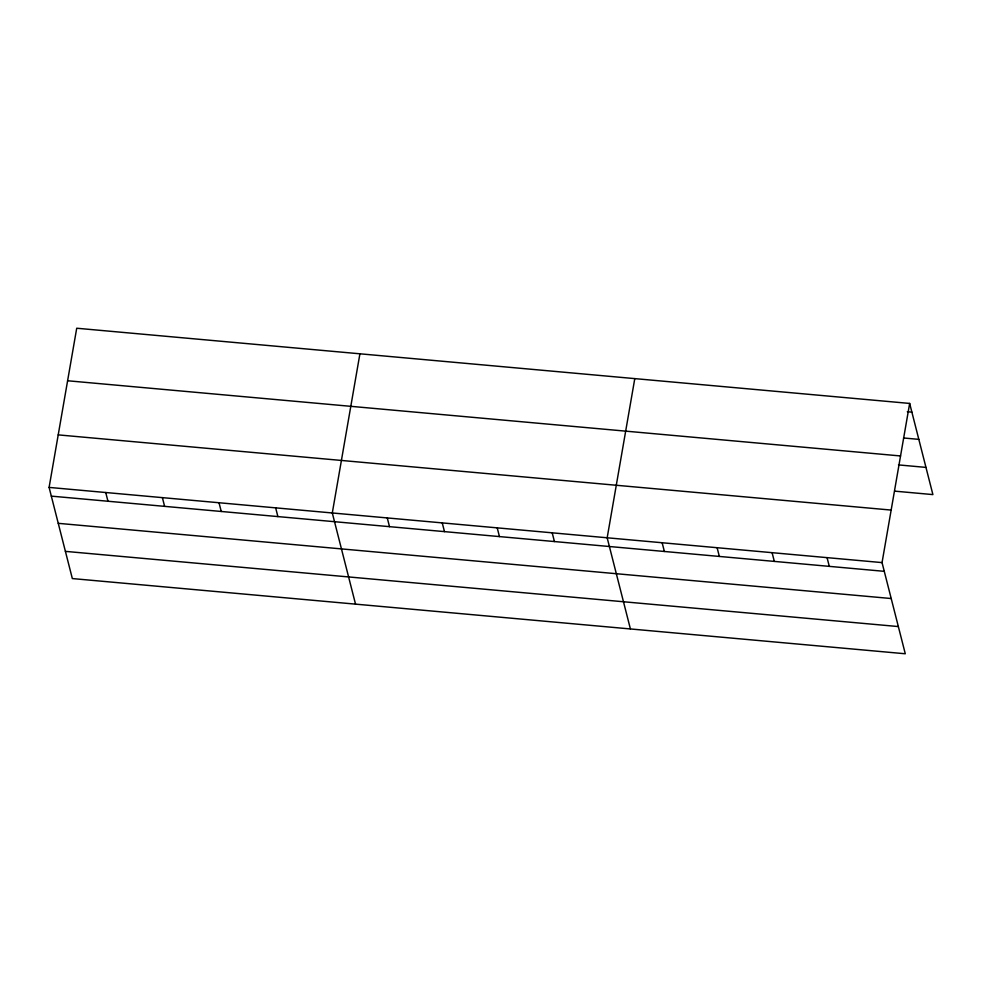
<?xml version="1.0" encoding="UTF-8"?>
<svg xmlns="http://www.w3.org/2000/svg" width="982" height="982" viewBox="0 0 982 982"><rect width="100%" height="100%" fill="white"/><g stroke="black" fill="none" stroke-linecap="round" stroke-linejoin="round"><path stroke-width="1.47" d="M909.663 403.43L882.045 562.6L905.281 653.767L72.337 578.57L49.1 487.403L76.719 328.233L909.663 403.43L932.9 494.597L894.725 491.147M359.915 353.802L332.297 512.972L355.533 604.139M634.789 378.61L607.171 537.792L630.407 628.946M907.307 411.74L911.885 412.158M903.55 437.984L918.821 439.359M67.598 380.758L900.543 455.955M898.481 464.903L925.965 467.395M58.208 434.879L891.153 510.075M49.1 487.403L882.045 562.6M51.322 496.131L884.266 571.328M58.257 523.332L891.202 598.529M65.401 551.368L898.346 626.565M827.065 557.641L829.299 566.369M772.097 552.682L774.319 561.397M717.118 547.711L719.34 556.438M662.15 542.751L664.372 551.479M552.203 532.821L554.425 541.548M497.223 527.862L499.445 536.589M442.244 522.903L444.478 531.63M387.276 517.931L389.498 526.659M275.66 507.854L277.881 516.581M219.023 502.747L221.245 511.475M162.386 497.628L164.608 506.356M105.737 492.522L107.959 501.25"/></g></svg>
